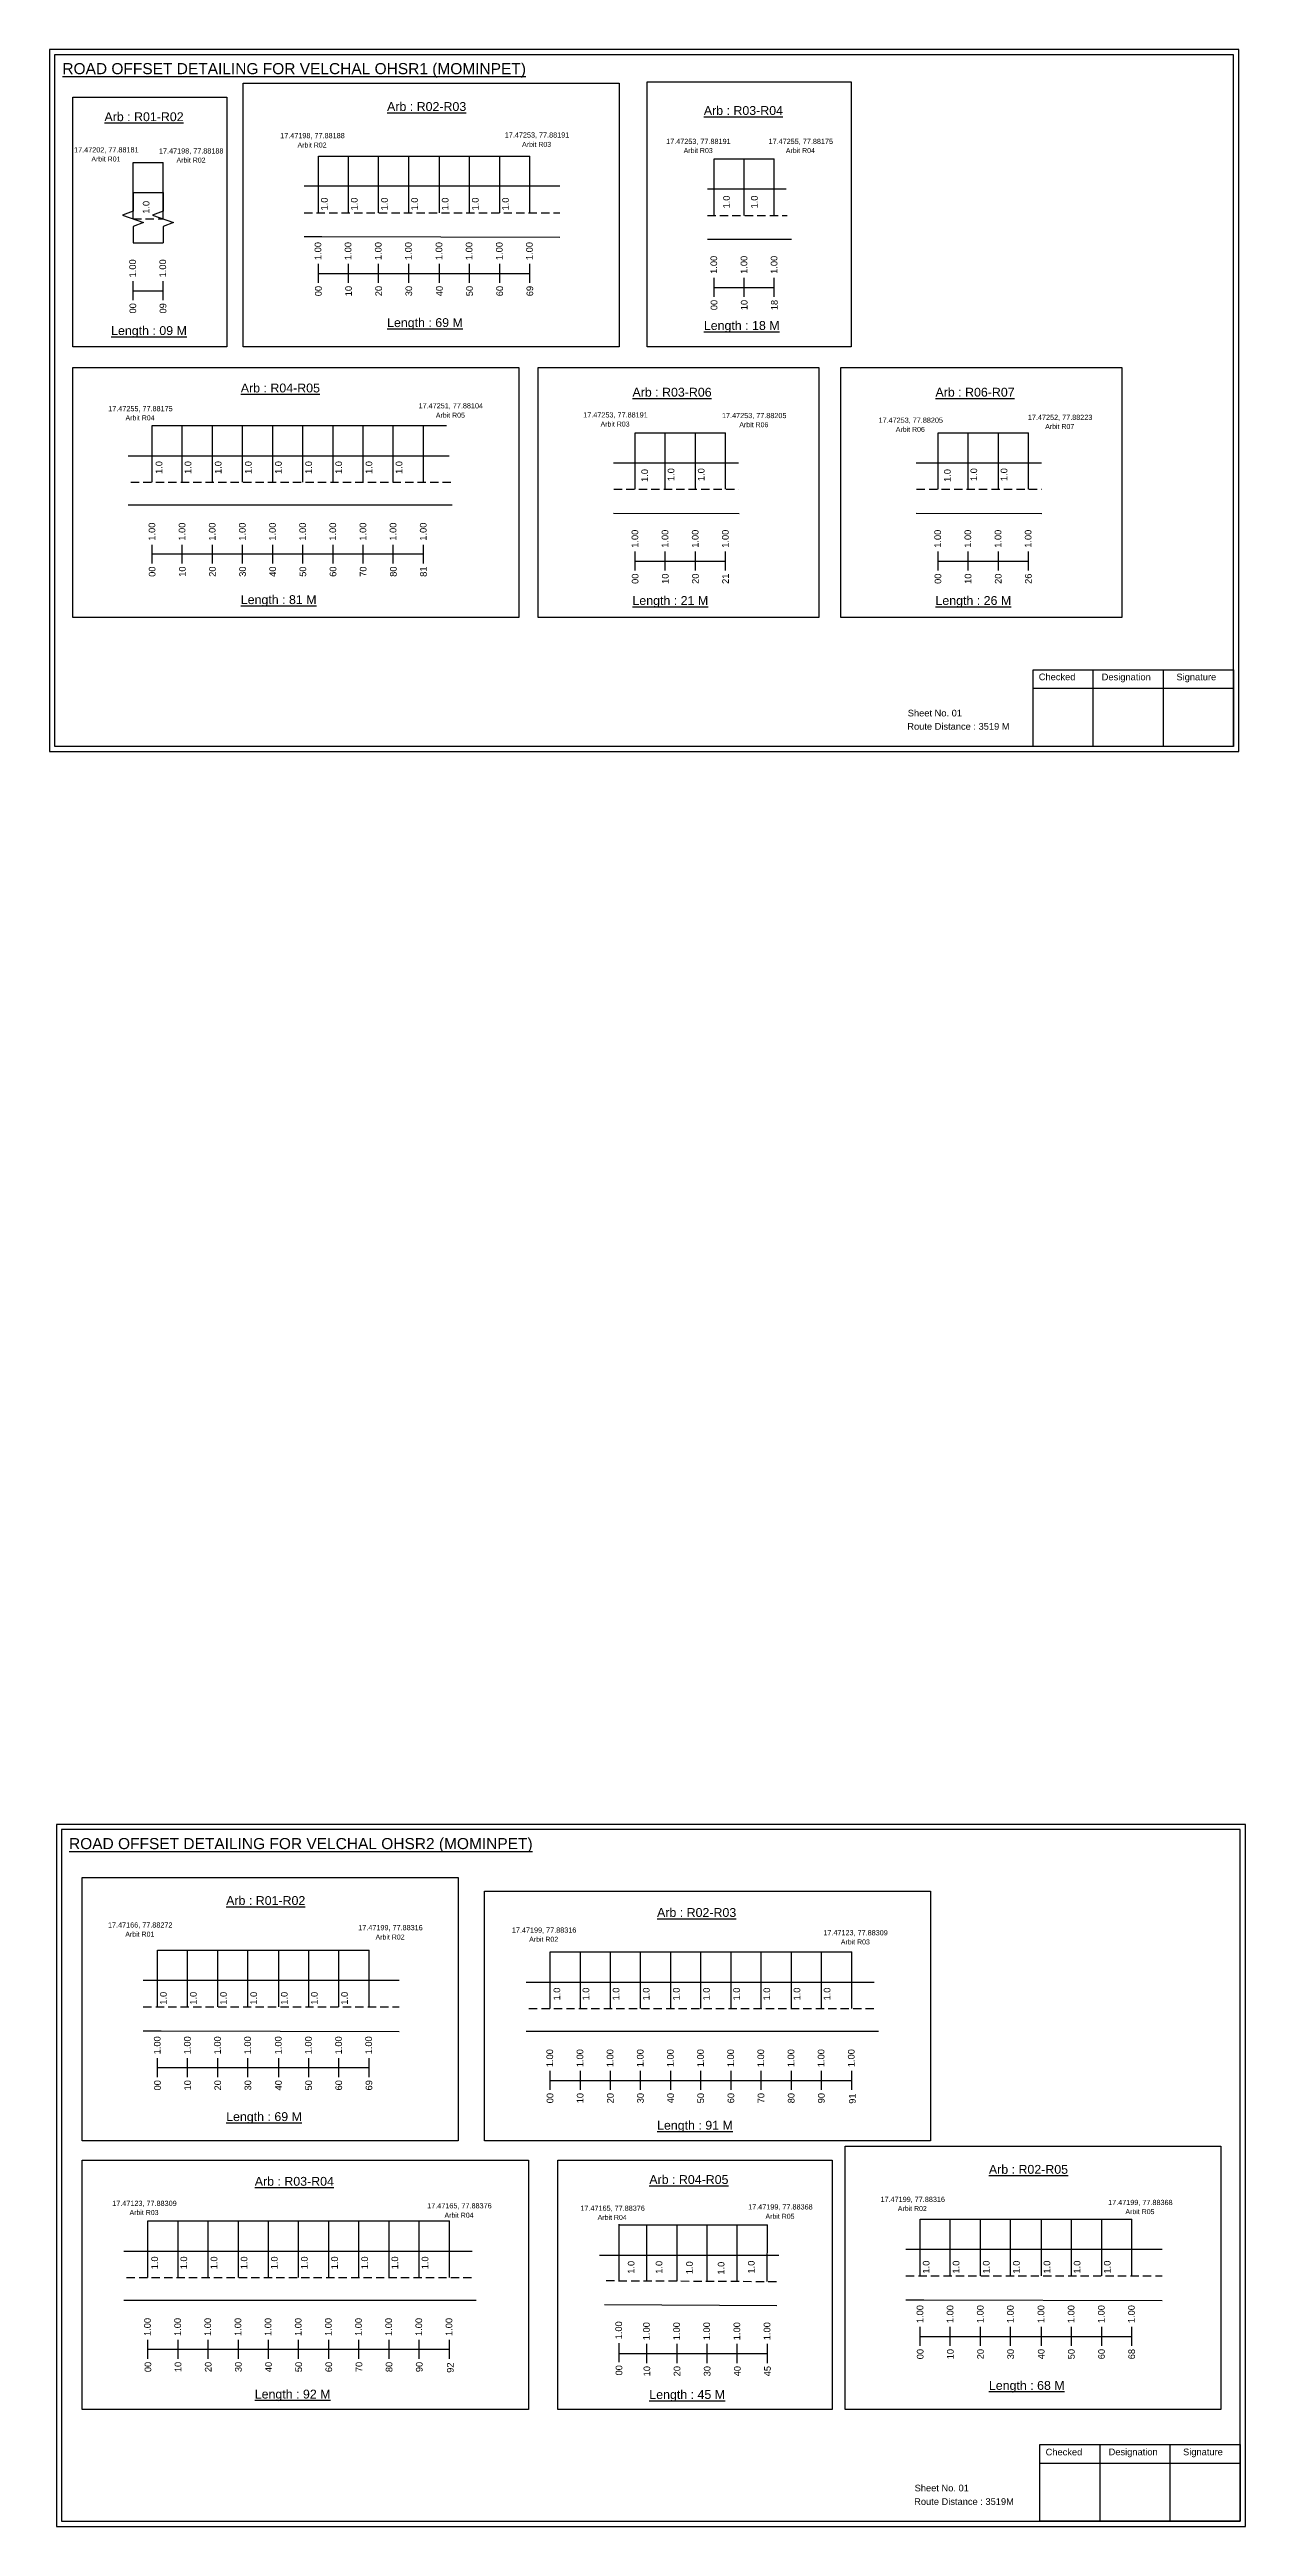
# Model space of a CAD drawing. Header units: inches. Extents: x 740 to 9019, y 644 to 1868.
# Drawn here: x 4294 to 4834, y 662 to 1780 of the extents above; entities that cross this region are included whole.
import ezdxf

# ---------------------------------------------------------------- set-up
doc = ezdxf.new("R2010")
doc.units = ezdxf.units.IN
doc.header["$MEASUREMENT"] = 0
doc.linetypes.add('DASHED2', pattern=[0.375, 0.25, -0.125])
doc.layers.add('PDF_Geometry', color=7, linetype='Continuous')
doc.layers.add('PDF_Text', color=5, linetype='Continuous')
doc.styles.add('PDF Arial', font='arial.ttf')
doc.styles.get("Standard").update_dxf_attribs({"font": 'arial.ttf'})

msp = doc.modelspace()

# ---------------------------------------------------------------- linework, layer by layer
at = {"color": 5}
for p, q in [((4331.7, 1729.2), (4345.3, 1729.2)), ((4415.3, 1732), (4510.7, 1732)), ((4593.8, 1730.8), (4621, 1730.8)), ((4340.3, 1610.4), (4473.1, 1610.4)), ((4558.2, 1607.2), (4599, 1607.2)), ((4694.9, 1607.2), (4735.7, 1607.2)), ((4342.7, 922.5), (4438.2, 922.5)), ((4519.9, 921.7), (4655.9, 921.7)), ((4338.4, 800.4), (4474.4, 800.4)), ((4551, 798.5), (4617.9, 798.5)), ((4686.8, 801.1), (4782.3, 801.1))]:
    msp.add_line(p, q, dxfattribs=at)
for p, q in [((4331.7, 1703.7), (4331.7, 1729.2)), ((4345.3, 1703.7), (4345.3, 1729.2)), ((4415.3, 1706.5), (4415.3, 1732)), ((4428.9, 1706.5), (4428.9, 1732)), ((4442.5, 1706.5), (4442.5, 1732)), ((4456.1, 1706.5), (4456.1, 1732)), ((4469.9, 1706.5), (4469.9, 1732)), ((4483.5, 1706.5), (4483.5, 1732)), ((4497.1, 1706.5), (4497.1, 1732)), ((4510.7, 1706.5), (4510.7, 1732)), ((4593.8, 1705.3), (4593.8, 1730.8)), ((4607.4, 1705.3), (4607.4, 1730.8)), ((4621, 1705.3), (4621, 1730.8)), ((4331.7, 1715.6), (4345.3, 1715.6)), ((4524.3, 1718.4), (4408.9, 1718.4)), ((4590.8, 1717.2), (4626.3, 1717.2)), ((4331.7, 1692.9), (4345.3, 1692.9)), ((4408.9, 1695.7), (4416.9, 1695.7)), ((4416.9, 1695.7), (4524.3, 1695.4)), ((4590.8, 1694.5), (4628.7, 1694.5)), ((4340.3, 1584.9), (4340.3, 1610.4)), ((4353.9, 1584.9), (4353.9, 1610.4)), ((4367.5, 1584.9), (4367.5, 1610.4)), ((4381.1, 1584.9), (4381.1, 1610.4)), ((4394.7, 1584.9), (4394.7, 1610.4)), ((4408.3, 1584.9), (4408.3, 1610.4)), ((4421.9, 1584.9), (4421.9, 1610.4)), ((4435.5, 1584.9), (4435.5, 1610.4)), ((4449.1, 1584.9), (4449.1, 1610.4)), ((4462.7, 1584.9), (4462.7, 1610.4)), ((4558.2, 1581.7), (4558.2, 1607.2)), ((4571.8, 1581.7), (4571.8, 1607.2)), ((4585.4, 1581.7), (4585.4, 1607.2)), ((4599, 1581.7), (4599, 1607.2)), ((4694.9, 1581.7), (4694.9, 1607.2)), ((4708.5, 1581.7), (4708.5, 1607.2)), ((4722.1, 1581.7), (4722.1, 1607.2)), ((4735.7, 1581.7), (4735.7, 1607.2)), ((4329.5, 1596.8), (4474.3, 1596.8)), ((4548.4, 1593.6), (4604.9, 1593.6)), ((4685, 1593.6), (4741.5, 1593.6)), ((4475.7, 1574.6), (4329.5, 1574.6)), ((4548.4, 1570.9), (4605.1, 1570.8)), ((4685, 1570.9), (4741.7, 1570.8)), ((4342.7, 896.9), (4342.7, 922.5)), ((4356.3, 896.9), (4356.3, 922.5)), ((4369.9, 896.9), (4369.9, 922.5)), ((4383.5, 896.9), (4383.5, 922.5)), ((4397.4, 896.9), (4397.4, 922.5)), ((4411, 896.9), (4411, 922.5)), ((4424.6, 896.9), (4424.6, 922.5)), ((4438.2, 896.9), (4438.2, 922.5)), ((4519.9, 896.2), (4519.9, 921.7)), ((4533.5, 896.2), (4533.5, 921.7)), ((4547.1, 896.2), (4547.1, 921.7)), ((4560.7, 896.2), (4560.7, 921.7)), ((4574.3, 896.2), (4574.3, 921.7)), ((4587.9, 896.2), (4587.9, 921.7)), ((4601.5, 896.2), (4601.5, 921.7)), ((4615.1, 896.2), (4615.1, 921.7)), ((4628.7, 896.2), (4628.7, 921.7)), ((4642.3, 896.2), (4642.3, 921.7)), ((4655.9, 896.2), (4655.9, 921.7)), ((4451.8, 908.8), (4336.3, 908.8)), ((4509, 908), (4666.1, 908)), ((4336.3, 886.1), (4344.4, 886.1)), ((4344.4, 886.1), (4451.8, 885.8)), ((4668, 885.8), (4509, 885.8)), ((4338.4, 774.8), (4338.4, 800.4)), ((4352, 774.8), (4352, 800.4)), ((4365.6, 774.8), (4365.6, 800.4)), ((4379.2, 774.8), (4379.2, 800.4)), ((4392.8, 774.8), (4392.8, 800.4)), ((4406.4, 774.8), (4406.4, 800.4)), ((4420, 774.8), (4420, 800.4)), ((4433.6, 774.8), (4433.6, 800.4)), ((4447.2, 774.8), (4447.2, 800.4)), ((4460.8, 774.8), (4460.8, 800.4)), ((4474.4, 774.8), (4474.4, 800.4)), ((4551, 773.2), (4551, 798.8)), ((4563.5, 773.2), (4563.5, 798.5)), ((4577.1, 773.1), (4577.1, 798.5)), ((4590.7, 773.2), (4590.7, 798.5)), ((4604.3, 772.9), (4604.3, 798.5)), ((4617.7, 773), (4617.9, 798.5)), ((4686.8, 775.6), (4686.8, 801.1)), ((4700.4, 775.6), (4700.4, 801.1)), ((4714, 775.6), (4714, 801.1)), ((4727.6, 775.6), (4727.6, 801.1)), ((4741.5, 775.6), (4741.5, 801.1)), ((4755.1, 775.6), (4755.1, 801.1)), ((4768.7, 775.6), (4768.7, 801.1)), ((4782.3, 775.6), (4782.3, 801.1)), ((4327.5, 786.7), (4484.7, 786.7)), ((4623.1, 784.8), (4542.2, 784.8)), ((4795.9, 787.5), (4680.4, 787.5)), ((4486.5, 764.5), (4327.5, 764.5)), ((4544.4, 762.6), (4622.1, 762.2)), ((4680.4, 764.8), (4688.5, 764.8)), ((4688.5, 764.8), (4795.9, 764.5))]:
    msp.add_line(p, q)
at = {"linetype": 'DASHED2', "ltscale": 15}
for p, q in [((4331.7, 1703.7), (4345.3, 1703.7)), ((4408.9, 1706.5), (4524.3, 1706.5)), ((4590.8, 1705.3), (4626.8, 1705.3)), ((4330.7, 1584.9), (4475.1, 1584.9)), ((4548.6, 1581.7), (4604.9, 1581.7)), ((4685.2, 1581.7), (4741.5, 1581.7)), ((4336.3, 896.9), (4451.8, 896.9)), ((4510.3, 896.2), (4666.1, 896.2)), ((4328.8, 774.8), (4484.7, 774.8)), ((4545.1, 773.4), (4623.4, 773)), ((4680.4, 775.6), (4795.9, 775.6))]:
    msp.add_line(p, q, dxfattribs=at)
at = {"color": 217, "true_color": 0x93278f}
for p, q in [((4415.3, 1674.8), (4415.3, 1683.4)), ((4415.3, 1679.1), (4510.7, 1679.1)), ((4428.9, 1674.8), (4428.9, 1683.4)), ((4442.5, 1674.8), (4442.5, 1683.4)), ((4456.1, 1674.8), (4456.1, 1683.4)), ((4469.9, 1674.8), (4469.9, 1683.4)), ((4483.5, 1674.8), (4483.5, 1683.4)), ((4497.1, 1674.8), (4497.1, 1683.4)), ((4510.7, 1674.8), (4510.7, 1683.4)), ((4593.8, 1668.6), (4593.8, 1677.1)), ((4607.4, 1668.6), (4607.4, 1677.1)), ((4621, 1668.6), (4621, 1677.1)), ((4331.7, 1667), (4331.7, 1675.6)), ((4331.7, 1671.3), (4345.3, 1671.3)), ((4345.3, 1667), (4345.3, 1675.6)), ((4593.8, 1672.8), (4621, 1672.8)), ((4340.3, 1548.2), (4340.3, 1556.7)), ((4353.9, 1548.2), (4353.9, 1556.7)), ((4367.5, 1548.2), (4367.5, 1556.7)), ((4381.1, 1548.2), (4381.1, 1556.7)), ((4394.7, 1548.2), (4394.7, 1556.7)), ((4408.3, 1548.2), (4408.3, 1556.7)), ((4421.9, 1548.2), (4421.9, 1556.7)), ((4435.5, 1548.2), (4435.5, 1556.7)), ((4449.1, 1548.2), (4449.1, 1556.7)), ((4462.7, 1548.2), (4462.7, 1556.7)), ((4558.2, 1545), (4558.2, 1553.6)), ((4571.8, 1545), (4571.8, 1553.6)), ((4585.4, 1545), (4585.4, 1553.6)), ((4599, 1545), (4599, 1553.6)), ((4694.9, 1545), (4694.9, 1553.6)), ((4708.5, 1545), (4708.5, 1553.6)), ((4722.1, 1545), (4722.1, 1553.6)), ((4735.7, 1545), (4735.7, 1553.6)), ((4340.3, 1552.5), (4462.7, 1552.5)), ((4558.2, 1549.3), (4599, 1549.3)), ((4694.9, 1549.3), (4735.7, 1549.3)), ((4342.7, 865.2), (4342.7, 873.8)), ((4356.3, 865.2), (4356.3, 873.8)), ((4369.9, 865.2), (4369.9, 873.8)), ((4383.5, 865.2), (4383.5, 873.8)), ((4397.4, 865.2), (4397.4, 873.8)), ((4411, 865.2), (4411, 873.8)), ((4424.6, 865.2), (4424.6, 873.8)), ((4438.2, 865.2), (4438.2, 873.8)), ((4342.7, 869.5), (4438.2, 869.6)), ((4519.9, 859.5), (4519.9, 868)), ((4519.9, 863.7), (4655.9, 863.7)), ((4533.5, 859.5), (4533.5, 868)), ((4547.1, 859.5), (4547.1, 868)), ((4560.7, 859.5), (4560.7, 868)), ((4574.3, 859.5), (4574.3, 868)), ((4587.9, 859.5), (4587.9, 868)), ((4601.5, 859.5), (4601.5, 868)), ((4615.1, 859.5), (4615.1, 868)), ((4628.7, 859.5), (4628.7, 868)), ((4642.3, 859.5), (4642.3, 868)), ((4655.9, 859.5), (4655.9, 868)), ((4686.8, 743.9), (4686.8, 752.5)), ((4700.4, 743.9), (4700.4, 752.5)), ((4714, 743.9), (4714, 752.5)), ((4727.6, 743.9), (4727.6, 752.5)), ((4741.5, 743.9), (4741.5, 752.5)), ((4755.1, 743.9), (4755.1, 752.5)), ((4768.7, 743.9), (4768.7, 752.5)), ((4782.3, 743.9), (4782.3, 752.5)), ((4338.4, 738.1), (4338.4, 746.7)), ((4338.4, 742.4), (4474.4, 742.4)), ((4352, 738.1), (4352, 746.7)), ((4365.6, 738.1), (4365.6, 746.7)), ((4379.2, 738.1), (4379.2, 746.7)), ((4392.8, 738.1), (4392.8, 746.7)), ((4406.4, 738.1), (4406.4, 746.7)), ((4420, 738.1), (4420, 746.7)), ((4433.6, 738.1), (4433.6, 746.7)), ((4447.2, 738.1), (4447.2, 746.7)), ((4460.8, 738.1), (4460.8, 746.7)), ((4474.4, 738.1), (4474.4, 746.7)), ((4551, 736.6), (4551, 745.2)), ((4551, 740.5), (4617.9, 740.5)), ((4563.5, 736.2), (4563.5, 744.8)), ((4577.1, 736.2), (4577.1, 744.8)), ((4590.7, 736.2), (4590.7, 744.8)), ((4604.3, 736.2), (4604.3, 744.8)), ((4617.9, 736.2), (4617.9, 744.8)), ((4686.8, 748.2), (4782.3, 748.2))]:
    msp.add_line(p, q, dxfattribs=at)
for points in [[(4304.6, 1758.7), (4374, 1758.7), (4374, 1646), (4304.6, 1646)], [(4381.4, 1764.9), (4551, 1764.9), (4551, 1646), (4381.4, 1646)], [(4563.6, 1765.6), (4655.6, 1765.6), (4655.6, 1646), (4563.6, 1646)], [(4304.6, 1636.6), (4505.8, 1636.6), (4505.8, 1523.9), (4304.6, 1523.9)], [(4514.4, 1636.6), (4641.1, 1636.6), (4641.1, 1523.9), (4514.4, 1523.9)], [(4651, 1636.6), (4777.8, 1636.6), (4777.8, 1523.9), (4651, 1523.9)], [(4308.8, 955.3), (4478.4, 955.3), (4478.4, 836.5), (4308.8, 836.5)], [(4490.3, 949.2), (4691.5, 949.2), (4691.5, 836.5), (4490.3, 836.5)], [(4308.8, 827.8), (4510.1, 827.8), (4510.1, 715.2), (4308.8, 715.2)], [(4523.3, 827.8), (4647.1, 827.8), (4647.1, 715.2), (4523.3, 715.2)], [(4652.9, 834), (4822.5, 834), (4822.5, 715.2), (4652.9, 715.2)]]:
    msp.add_lwpolyline(points, close=True)
at = {"linetype": 'Continuous'}
for points in [[(4331.7, 1715.6), (4331.7, 1707.2), (4326.9, 1705.4), (4336.4, 1702), (4331.7, 1700.3), (4331.7, 1692.9)], [(4345.3, 1715.6), (4345.3, 1707.2), (4340.5, 1705.4), (4350, 1702), (4345.3, 1700.3), (4345.3, 1692.9)]]:
    msp.add_lwpolyline(points, dxfattribs=at)
at = {"layer": 'PDF_Geometry'}
for points in [[(4294, 1780.1), (4294, 1463.4), (4830.5, 1463.4), (4830.5, 1780.1)], [(4296.3, 1777.8), (4296.3, 1465.8), (4828.1, 1465.8), (4828.1, 1777.8)], [(4297.1, 979.2), (4297.1, 662.5), (4833.5, 662.5), (4833.5, 979.2)], [(4299.4, 976.9), (4299.4, 664.9), (4831.1, 664.9), (4831.1, 976.9)]]:
    msp.add_lwpolyline(points, close=True, dxfattribs=at)
at = {"layer": 'PDF_Geometry', "color": 242, "true_color": 0xcc1f26}
for points in [[(4828.1, 1465.7), (4737.7, 1465.7), (4737.7, 1500.3), (4828.1, 1500.3)], [(4831.1, 664.8), (4740.8, 664.8), (4740.8, 699.4), (4831.1, 699.4)]]:
    msp.add_lwpolyline(points, close=True, dxfattribs=at)
for points in [[(4764.7, 1500.3), (4764.7, 1465.7)], [(4796.4, 1500.3), (4796.4, 1465.7)], [(4737.7, 1492), (4828.1, 1492)], [(4767.8, 699.4), (4767.8, 664.8)], [(4799.5, 699.4), (4799.5, 664.8)], [(4740.8, 691), (4831.1, 691)]]:
    msp.add_lwpolyline(points, dxfattribs=at)

# ---------------------------------------------------------------- texts
at = {"color": 242, "true_color": 0xcd2027}
for s, height, p in [('%%UROAD OFFSET DETAILING FOR VELCHAL OHSR1 (MOMINPET)', 5, (4299.8, 1769)), ('%%UArb : R02-R03', 4, (4446.3, 1752.4)), ('%%UArb : R03-R04', 4, (4589.2, 1750.6)), ('%%UArb : R01-R02', 4, (4318.8, 1747.8)), ('%%ULength : 09 M', 4, (4321.8, 1651.3)), ('%%ULength : 69 M', 4, (4446.3, 1654.9)), ('%%ULength : 18 M', 4, (4589.2, 1653.6)), ('%%UArb : R04-R05', 4, (4380.3, 1625.4)), ('%%UArb : R03-R06', 4, (4557, 1623.5)), ('%%UArb : R06-R07', 4, (4693.7, 1623.5)), ('%%ULength : 81 M', 4, (4380.3, 1529.9)), ('%%ULength : 21 M', 4, (4557, 1529.5)), ('%%ULength : 26 M', 4, (4693.7, 1529.5)), ('%%UROAD OFFSET DETAILING FOR VELCHAL OHSR2 (MOMINPET)', 5, (4302.8, 968.1)), ('%%UArb : R01-R02', 4, (4373.7, 942.9)), ('%%UArb : R02-R03', 4, (4568.1, 937.5)), ('%%ULength : 69 M', 4, (4373.7, 845.4)), ('%%ULength : 91 M', 4, (4568.1, 841.5)), ('%%UArb : R03-R04', 4, (4386.6, 816.2)), ('%%UArb : R04-R05', 4, (4564.6, 817)), ('%%UArb : R02-R05', 4, (4717.8, 821.6)), ('%%ULength : 68 M', 4, (4717.8, 724.1)), ('%%ULength : 92 M', 4, (4386.6, 720.2)), ('%%ULength : 45 M', 4, (4564.6, 720))]:
    msp.add_text(s, height=height, dxfattribs=at).set_placement(p)
at = {"color": 5}
for s, height, p in [('17.47202, 77.88181', 2.34, (4305.1, 1733.7)), ('17.47198, 77.88188', 2.34, (4343.4, 1733.2)), ('17.47198, 77.88188', 2.34, (4398.1, 1740.1)), ('Arbit R02', 2.25, (4405.9, 1735.9)), ('17.47253, 77.88191', 2.34, (4499.4, 1740.4)), ('Arbit R03', 2.25, (4507.2, 1736.2)), ('17.47253, 77.88191', 2.34, (4572.2, 1737.5)), ('Arbit R03', 2.25, (4580.1, 1733.4)), ('17.47255, 77.88175', 2.34, (4618.4, 1737.5)), ('Arbit R04', 2.25, (4626.2, 1733.4)), ('Arbit R01', 2.25, (4312.9, 1729.6)), ('Arbit R02', 2.25, (4351.3, 1729.1)), ('17.47255, 77.88175', 2.34, (4320.5, 1616.9)), ('Arbit R04', 2.25, (4328.3, 1612.8)), ('17.47251, 77.88104', 2.34, (4460.5, 1618.2)), ('Arbit R05', 2.25, (4468.3, 1614)), ('17.47253, 77.88191', 2.34, (4534.8, 1614.1)), ('Arbit R03', 2.25, (4542.6, 1610)), ('17.47253, 77.88205', 2.34, (4597.4, 1613.8)), ('Arbit R06', 2.25, (4605.2, 1609.7)), ('17.47253, 77.88205', 2.34, (4668, 1611.7)), ('Arbit R06', 2.25, (4675.8, 1607.6)), ('17.47252, 77.88223', 2.34, (4735.4, 1613)), ('Arbit R07', 2.25, (4743.2, 1608.9)), ('17.47166, 77.88272', 2.34, (4320.4, 932.7)), ('Arbit R01', 2.25, (4328.2, 928.6)), ('17.47199, 77.88316', 2.34, (4433.3, 931.5)), ('Arbit R02', 2.25, (4441.1, 927.3)), ('17.47199, 77.88316', 2.34, (4502.6, 930.4)), ('Arbit R02', 2.25, (4510.4, 926.3)), ('17.47123, 77.88309', 2.34, (4643.1, 929.2)), ('Arbit R03', 2.25, (4651, 925.1)), ('17.47123, 77.88309', 2.34, (4322.3, 807.1)), ('Arbit R03', 2.25, (4330.1, 803)), ('17.47165, 77.88376', 2.34, (4464.4, 806)), ('17.47165, 77.88376', 2.34, (4533.5, 804.9)), ('17.47199, 77.88368', 2.34, (4609.2, 805.5)), ('17.47199, 77.88316', 2.34, (4668.9, 808.9)), ('Arbit R02', 2.25, (4676.7, 804.8)), ('17.47199, 77.88368', 2.34, (4771.6, 807.5)), ('Arbit R05', 2.25, (4779.4, 803.4)), ('Arbit R04', 2.25, (4472.2, 801.8)), ('Arbit R04', 2.25, (4541.3, 800.8)), ('Arbit R05', 2.25, (4617, 801.3))]:
    msp.add_text(s, height=height, dxfattribs=at).set_placement(p)
for p in [(4339.1, 1706), (4419.5, 1707.5), (4433, 1707.5), (4446.6, 1707.5), (4460.2, 1707.5), (4474, 1707.5), (4487.6, 1707.5), (4501.2, 1707.5), (4600.9, 1708.4), (4613.5, 1708.4), (4344.9, 1588.6), (4358, 1588.6), (4371.6, 1588.6), (4385.2, 1588.6), (4398.8, 1588.6), (4412.4, 1588.6), (4426, 1588.6), (4439.6, 1588.6), (4453.2, 1588.6), (4564, 1585), (4575.9, 1585.4), (4589.5, 1585.4), (4700.6, 1585), (4712.5, 1585.4), (4726.1, 1585.4), (4524.4, 899.8), (4537.5, 899.8), (4551.1, 899.8), (4564.7, 899.8), (4578.3, 899.8), (4591.9, 899.8), (4605.5, 899.8), (4619.1, 899.8), (4632.7, 899.8), (4646.3, 899.8), (4346.9, 897.9), (4360.4, 897.9), (4374, 897.9), (4387.6, 897.9), (4401.4, 897.9), (4415, 897.9), (4428.6, 897.9), (4342.9, 778.5), (4356.1, 778.5), (4369.7, 778.5), (4383.3, 778.5), (4396.9, 778.5), (4410.5, 778.5), (4424.1, 778.5), (4437.7, 778.5), (4451.3, 778.5), (4464.9, 778.5), (4557.9, 776.5), (4570.5, 776.5), (4584.2, 776.3), (4598.5, 776.1), (4612.1, 776.6), (4691, 776.6), (4704.5, 776.6), (4718.1, 776.6), (4731.7, 776.6), (4745.5, 776.6), (4759.1, 776.6), (4772.7, 776.6)]:
    msp.add_text('1.0', height=3, rotation=90).set_placement(p)
at = {"color": 217, "true_color": 0x93278f}
for s, p in [('1.00', (4416.6, 1685.1)), ('1.00', (4430.2, 1685.1)), ('1.00', (4443.8, 1685.1)), ('1.00', (4457.4, 1685.1)), ('1.00', (4471.2, 1685.1)), ('1.00', (4484.8, 1685.1)), ('1.00', (4498.4, 1685.1)), ('1.00', (4512, 1685.1)), ('1.00', (4333, 1677.3)), ('1.00', (4346.6, 1677.3)), ('1.00', (4595.2, 1678.9)), ('1.00', (4608.8, 1678.9)), ('1.00', (4622.4, 1678.9)), ('00', (4333.1, 1661)), ('09', (4346.7, 1661)), ('00', (4416.8, 1668.8)), ('10', (4430.4, 1668.8)), ('20', (4444, 1668.8)), ('30', (4457.6, 1668.8)), ('40', (4471.4, 1668.8)), ('50', (4485, 1668.8)), ('60', (4498.6, 1668.8)), ('69', (4512.2, 1668.8)), ('00', (4595.3, 1662.5)), ('10', (4608.9, 1662.5)), ('18', (4622.5, 1662.5)), ('1.00', (4341.7, 1558.5)), ('1.00', (4355.3, 1558.5)), ('1.00', (4368.9, 1558.5)), ('1.00', (4382.5, 1558.5)), ('1.00', (4396.1, 1558.5)), ('1.00', (4409.7, 1558.5)), ('1.00', (4423.3, 1558.5)), ('1.00', (4436.9, 1558.5)), ('1.00', (4450.5, 1558.5)), ('1.00', (4464.1, 1558.5)), ('1.00', (4559.6, 1555.3)), ('1.00', (4573.2, 1555.3)), ('1.00', (4586.8, 1555.3)), ('1.00', (4600.4, 1555.3)), ('1.00', (4696.2, 1555.3)), ('1.00', (4709.8, 1555.3)), ('1.00', (4723.4, 1555.3)), ('1.00', (4737, 1555.3)), ('00', (4341.8, 1542.2)), ('10', (4355.4, 1542.2)), ('20', (4369, 1542.2)), ('30', (4382.6, 1542.2)), ('40', (4396.2, 1542.2)), ('50', (4409.8, 1542.2)), ('60', (4423.4, 1542.2)), ('70', (4437, 1542.2)), ('80', (4450.6, 1542.2)), ('81', (4464.2, 1542.2)), ('00', (4559.7, 1539)), ('10', (4573.3, 1539)), ('20', (4586.9, 1539)), ('21', (4600.5, 1539)), ('00', (4696.3, 1539)), ('10', (4709.9, 1539)), ('20', (4723.5, 1539)), ('26', (4737.1, 1539)), ('1.00', (4344.1, 875.5)), ('1.00', (4357.7, 875.5)), ('1.00', (4371.3, 875.5)), ('1.00', (4384.9, 875.5)), ('1.00', (4398.7, 875.5)), ('1.00', (4412.3, 875.5)), ('1.00', (4425.9, 875.5)), ('1.00', (4439.5, 875.5)), ('1.00', (4521.2, 869.7)), ('1.00', (4534.8, 869.7)), ('1.00', (4548.4, 869.7)), ('1.00', (4562, 869.7)), ('1.00', (4575.6, 869.7)), ('1.00', (4589.2, 869.7)), ('1.00', (4602.8, 869.7)), ('1.00', (4616.4, 869.7)), ('1.00', (4630, 869.7)), ('1.00', (4643.6, 869.7)), ('1.00', (4657.2, 869.7)), ('00', (4344.2, 859.2)), ('10', (4357.8, 859.2)), ('20', (4371.4, 859.2)), ('30', (4385, 859.2)), ('40', (4398.8, 859.2)), ('50', (4412.4, 859.2)), ('60', (4426, 859.2)), ('69', (4439.6, 859.2)), ('00', (4521.3, 853.4)), ('10', (4534.9, 853.4)), ('20', (4548.5, 853.4)), ('30', (4562.1, 853.4)), ('40', (4575.7, 853.4)), ('50', (4589.3, 853.4)), ('60', (4602.9, 853.4)), ('70', (4616.5, 853.4)), ('80', (4630.1, 853.4)), ('90', (4643.7, 853.4)), ('91', (4657.7, 853.2)), ('1.00', (4688.2, 754.2)), ('1.00', (4701.8, 754.2)), ('1.00', (4715.4, 754.2)), ('1.00', (4729, 754.2)), ('1.00', (4742.8, 754.2)), ('1.00', (4756.4, 754.2)), ('1.00', (4770, 754.2)), ('1.00', (4783.6, 754.2)), ('1.00', (4339.7, 748.4)), ('1.00', (4353.3, 748.4)), ('1.00', (4366.9, 748.4)), ('1.00', (4380.5, 748.4)), ('1.00', (4394.1, 748.4)), ('1.00', (4407.7, 748.4)), ('1.00', (4421.3, 748.4)), ('1.00', (4434.9, 748.4)), ('1.00', (4448.5, 748.4)), ('1.00', (4462.1, 748.4)), ('1.00', (4475.7, 748.4)), ('1.00', (4552.3, 746.9)), ('1.00', (4564.8, 746.5)), ('1.00', (4578.4, 746.5)), ('1.00', (4592, 746.5)), ('1.00', (4605.6, 746.5)), ('1.00', (4619.2, 746.5)), ('00', (4688.3, 737.9)), ('10', (4701.9, 737.9)), ('20', (4715.5, 737.9)), ('30', (4729.1, 737.9)), ('40', (4742.9, 737.9)), ('50', (4756.5, 737.9)), ('60', (4770.1, 737.9)), ('68', (4783.7, 737.9)), ('00', (4339.9, 732.1)), ('10', (4353.5, 732.1)), ('20', (4367.1, 732.1)), ('30', (4380.7, 732.1)), ('40', (4394.3, 732.1)), ('50', (4407.9, 732.1)), ('60', (4421.5, 732.1)), ('70', (4435.1, 732.1)), ('80', (4448.7, 732.1)), ('90', (4462.3, 732.1)), ('92', (4476.3, 731.8)), ('00', (4552.4, 730.6)), ('10', (4565, 730.2)), ('20', (4578.6, 730.2)), ('30', (4592.2, 730.2)), ('40', (4605.8, 730.2)), ('45', (4619.4, 730.2))]:
    msp.add_text(s, height=3, rotation=90, dxfattribs=at).set_placement(p)
for s, p in [('Sheet No. 01', (4681.2, 1479.2)), ('Route Distance : 3519 M', (4681, 1473.2)), ('Route Distance : 3519M', (4684.1, 672.2)), ('Sheet No. 01', (4684.3, 678.3))]:
    msp.add_text(s, height=3).set_placement(p)
at = {"layer": 'PDF_Text', "color": 7, "attachment_point": 7, "style": 'PDF Arial'}
for s, insert, char_height in [('Checked', (4740.3, 1495.5), 3), ('Designation', (4768.7, 1494.6), 3.001), ('Signature', (4802.4, 1494.6), 3), ('Checked', (4743.4, 694.5), 3), ('Designation', (4771.8, 693.7), 3.001), ('Signature', (4805.4, 693.7), 3)]:
    msp.add_mtext(s, dxfattribs=dict(at, insert=insert, char_height=char_height))

doc.saveas('drawing.dxf')
